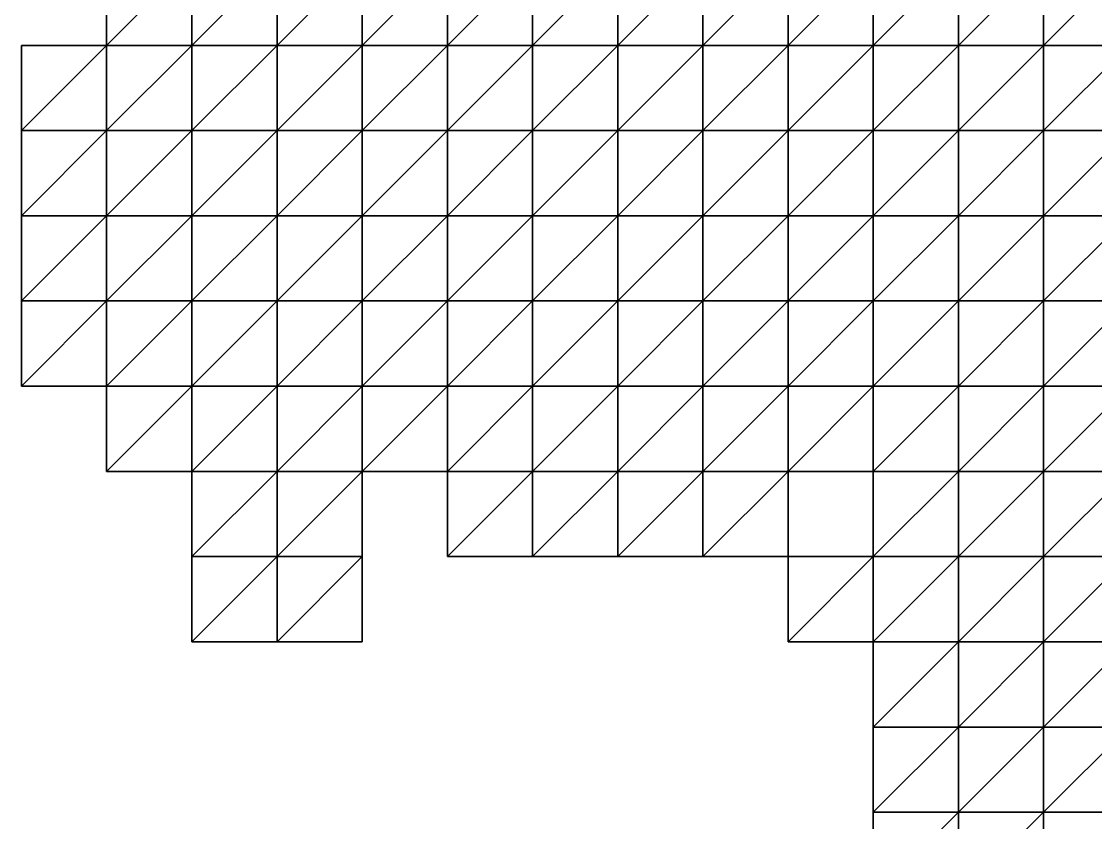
# Model space of a CAD drawing. Extents: x 292020 to 295740, y 4557680 to 4560040.
# Drawn here: x 292180 to 292432.2, y 4558737.6 to 4558925.6 of the extents above; entities that cross this region are included whole.
import ezdxf

# ---------------------------------------------------------------- set-up
doc = ezdxf.new("R2010")
doc.units = 0
doc.layers.add('RUN201_4_-_RUN201_NODOMAIN5_20X', color=7, linetype='CONTINUOUS')

msp = doc.modelspace()

# ---------------------------------------------------------------- linework, layer by layer
at = {"layer": 'RUN201_4_-_RUN201_NODOMAIN5_20X'}
for points in [[(292200, 4558940, 1780), (292200, 4558920, 1780), (292220, 4558940, 1780)], [(292220, 4558940, 1780), (292200, 4558920, 1780), (292220, 4558920, 1780)], [(292220, 4558940, 1800), (292200, 4558920, 1800), (292200, 4558940, 1800)], [(292220, 4558920, 1800), (292200, 4558920, 1800), (292220, 4558940, 1800)], [(292200, 4558940, 1780), (292200, 4558920, 1800), (292200, 4558920, 1780)], [(292200, 4558940, 1800), (292200, 4558920, 1800), (292200, 4558940, 1780)], [(292220, 4558940, 1760), (292220, 4558920, 1760), (292240, 4558940, 1760)], [(292240, 4558940, 1760), (292220, 4558920, 1760), (292240, 4558920, 1760)], [(292220, 4558940, 1760), (292220, 4558920, 1780), (292220, 4558920, 1760)], [(292220, 4558940, 1780), (292220, 4558920, 1780), (292220, 4558940, 1760)], [(292240, 4558940, 1800), (292220, 4558920, 1800), (292220, 4558940, 1800)], [(292240, 4558920, 1800), (292220, 4558920, 1800), (292240, 4558940, 1800)], [(292240, 4558940, 1740), (292240, 4558920, 1740), (292260, 4558940, 1740)], [(292260, 4558940, 1740), (292240, 4558920, 1740), (292260, 4558920, 1740)], [(292240, 4558940, 1740), (292240, 4558920, 1760), (292240, 4558920, 1740)], [(292240, 4558940, 1760), (292240, 4558920, 1760), (292240, 4558940, 1740)], [(292260, 4558940, 1800), (292240, 4558920, 1800), (292240, 4558940, 1800)], [(292260, 4558920, 1800), (292240, 4558920, 1800), (292260, 4558940, 1800)], [(292260, 4558940, 1740), (292260, 4558920, 1740), (292280, 4558940, 1740)], [(292280, 4558940, 1740), (292260, 4558920, 1740), (292280, 4558920, 1740)], [(292280, 4558940, 1800), (292260, 4558920, 1800), (292260, 4558940, 1800)], [(292280, 4558920, 1800), (292260, 4558920, 1800), (292280, 4558940, 1800)], [(292280, 4558940, 1740), (292280, 4558920, 1740), (292300, 4558940, 1740)], [(292300, 4558940, 1740), (292280, 4558920, 1740), (292300, 4558920, 1740)], [(292300, 4558940, 1820), (292280, 4558920, 1820), (292280, 4558940, 1820)], [(292300, 4558920, 1820), (292280, 4558920, 1820), (292300, 4558940, 1820)], [(292280, 4558940, 1800), (292280, 4558920, 1820), (292280, 4558920, 1800)], [(292280, 4558940, 1820), (292280, 4558920, 1820), (292280, 4558940, 1800)], [(292300, 4558940, 1740), (292300, 4558920, 1740), (292320, 4558940, 1740)], [(292320, 4558940, 1740), (292300, 4558920, 1740), (292320, 4558920, 1740)], [(292320, 4558940, 1820), (292300, 4558920, 1820), (292300, 4558940, 1820)], [(292320, 4558920, 1820), (292300, 4558920, 1820), (292320, 4558940, 1820)], [(292320, 4558940, 1740), (292320, 4558920, 1740), (292340, 4558940, 1740)], [(292340, 4558940, 1740), (292320, 4558920, 1740), (292340, 4558920, 1740)], [(292340, 4558940, 1820), (292320, 4558920, 1820), (292320, 4558940, 1820)], [(292340, 4558920, 1820), (292320, 4558920, 1820), (292340, 4558940, 1820)], [(292340, 4558940, 1740), (292340, 4558920, 1740), (292360, 4558940, 1740)], [(292360, 4558940, 1740), (292340, 4558920, 1740), (292360, 4558920, 1740)], [(292360, 4558940, 1820), (292340, 4558920, 1820), (292340, 4558940, 1820)], [(292360, 4558920, 1820), (292340, 4558920, 1820), (292360, 4558940, 1820)], [(292360, 4558940, 1740), (292360, 4558920, 1740), (292380, 4558940, 1740)], [(292380, 4558940, 1740), (292360, 4558920, 1740), (292380, 4558920, 1740)], [(292380, 4558940, 1820), (292360, 4558920, 1820), (292360, 4558940, 1820)], [(292380, 4558920, 1820), (292360, 4558920, 1820), (292380, 4558940, 1820)], [(292380, 4558920, 1740), (292380, 4558920, 1760), (292380, 4558940, 1740)], [(292380, 4558940, 1740), (292380, 4558920, 1760), (292380, 4558940, 1760)], [(292380, 4558940, 1760), (292380, 4558920, 1760), (292400, 4558940, 1760)], [(292400, 4558940, 1760), (292380, 4558920, 1760), (292400, 4558920, 1760)], [(292400, 4558940, 1820), (292380, 4558920, 1820), (292380, 4558940, 1820)], [(292400, 4558920, 1820), (292380, 4558920, 1820), (292400, 4558940, 1820)], [(292400, 4558940, 1760), (292400, 4558920, 1760), (292420, 4558940, 1760)], [(292420, 4558940, 1760), (292400, 4558920, 1760), (292420, 4558920, 1760)], [(292420, 4558940, 1820), (292400, 4558920, 1820), (292400, 4558940, 1820)], [(292420, 4558920, 1820), (292400, 4558920, 1820), (292420, 4558940, 1820)], [(292420, 4558940, 1760), (292420, 4558920, 1760), (292440, 4558940, 1760)], [(292440, 4558940, 1760), (292420, 4558920, 1760), (292440, 4558920, 1760)], [(292440, 4558940, 1820), (292420, 4558920, 1820), (292420, 4558940, 1820)], [(292440, 4558920, 1820), (292420, 4558920, 1820), (292440, 4558940, 1820)], [(292180, 4558920, 1780), (292180, 4558900, 1780), (292200, 4558920, 1780)], [(292200, 4558920, 1780), (292180, 4558900, 1780), (292200, 4558900, 1780)], [(292200, 4558920, 1800), (292180, 4558900, 1800), (292180, 4558920, 1800)], [(292200, 4558900, 1800), (292180, 4558900, 1800), (292200, 4558920, 1800)], [(292200, 4558920, 1780), (292180, 4558920, 1800), (292180, 4558920, 1780)], [(292200, 4558920, 1800), (292180, 4558920, 1800), (292200, 4558920, 1780)], [(292180, 4558920, 1780), (292180, 4558900, 1800), (292180, 4558900, 1780)], [(292180, 4558920, 1800), (292180, 4558900, 1800), (292180, 4558920, 1780)], [(292200, 4558920, 1760), (292200, 4558900, 1760), (292220, 4558920, 1760)], [(292220, 4558920, 1760), (292200, 4558900, 1760), (292220, 4558900, 1760)], [(292220, 4558920, 1760), (292200, 4558920, 1780), (292200, 4558920, 1760)], [(292220, 4558920, 1780), (292200, 4558920, 1780), (292220, 4558920, 1760)], [(292200, 4558920, 1760), (292200, 4558900, 1780), (292200, 4558900, 1760)], [(292200, 4558920, 1780), (292200, 4558900, 1780), (292200, 4558920, 1760)], [(292220, 4558920, 1800), (292200, 4558900, 1800), (292200, 4558920, 1800)], [(292220, 4558900, 1800), (292200, 4558900, 1800), (292220, 4558920, 1800)], [(292220, 4558920, 1740), (292220, 4558900, 1740), (292240, 4558920, 1740)], [(292240, 4558920, 1740), (292220, 4558900, 1740), (292240, 4558900, 1740)], [(292240, 4558920, 1740), (292220, 4558920, 1760), (292220, 4558920, 1740)], [(292240, 4558920, 1760), (292220, 4558920, 1760), (292240, 4558920, 1740)], [(292220, 4558920, 1740), (292220, 4558900, 1760), (292220, 4558900, 1740)], [(292220, 4558920, 1760), (292220, 4558900, 1760), (292220, 4558920, 1740)], [(292240, 4558920, 1800), (292220, 4558900, 1800), (292220, 4558920, 1800)], [(292240, 4558900, 1800), (292220, 4558900, 1800), (292240, 4558920, 1800)], [(292240, 4558920, 1740), (292240, 4558900, 1740), (292260, 4558920, 1740)], [(292260, 4558920, 1740), (292240, 4558900, 1740), (292260, 4558900, 1740)], [(292260, 4558920, 1800), (292240, 4558900, 1800), (292240, 4558920, 1800)], [(292260, 4558900, 1800), (292240, 4558900, 1800), (292260, 4558920, 1800)], [(292260, 4558920, 1740), (292260, 4558900, 1740), (292280, 4558920, 1740)], [(292280, 4558920, 1740), (292260, 4558900, 1740), (292280, 4558900, 1740)], [(292280, 4558920, 1820), (292260, 4558900, 1820), (292260, 4558920, 1820)], [(292280, 4558900, 1820), (292260, 4558900, 1820), (292280, 4558920, 1820)], [(292280, 4558920, 1800), (292260, 4558920, 1820), (292260, 4558920, 1800)], [(292280, 4558920, 1820), (292260, 4558920, 1820), (292280, 4558920, 1800)], [(292260, 4558920, 1800), (292260, 4558900, 1820), (292260, 4558900, 1800)], [(292260, 4558920, 1820), (292260, 4558900, 1820), (292260, 4558920, 1800)], [(292280, 4558920, 1740), (292280, 4558900, 1740), (292300, 4558920, 1740)], [(292300, 4558920, 1740), (292280, 4558900, 1740), (292300, 4558900, 1740)], [(292300, 4558920, 1820), (292280, 4558900, 1820), (292280, 4558920, 1820)], [(292300, 4558900, 1820), (292280, 4558900, 1820), (292300, 4558920, 1820)], [(292300, 4558920, 1740), (292300, 4558900, 1740), (292320, 4558920, 1740)], [(292320, 4558920, 1740), (292300, 4558900, 1740), (292320, 4558900, 1740)], [(292320, 4558920, 1820), (292300, 4558900, 1820), (292300, 4558920, 1820)], [(292320, 4558900, 1820), (292300, 4558900, 1820), (292320, 4558920, 1820)], [(292320, 4558920, 1740), (292320, 4558900, 1740), (292340, 4558920, 1740)], [(292340, 4558920, 1740), (292320, 4558900, 1740), (292340, 4558900, 1740)], [(292340, 4558920, 1820), (292320, 4558900, 1820), (292320, 4558920, 1820)], [(292340, 4558900, 1820), (292320, 4558900, 1820), (292340, 4558920, 1820)], [(292340, 4558920, 1740), (292340, 4558900, 1740), (292360, 4558920, 1740)], [(292360, 4558920, 1740), (292340, 4558900, 1740), (292360, 4558900, 1740)], [(292360, 4558920, 1820), (292340, 4558900, 1820), (292340, 4558920, 1820)], [(292360, 4558900, 1820), (292340, 4558900, 1820), (292360, 4558920, 1820)], [(292360, 4558900, 1740), (292360, 4558900, 1760), (292360, 4558920, 1740)], [(292360, 4558920, 1740), (292360, 4558900, 1760), (292360, 4558920, 1760)], [(292360, 4558920, 1740), (292360, 4558920, 1760), (292380, 4558920, 1740)], [(292380, 4558920, 1740), (292360, 4558920, 1760), (292380, 4558920, 1760)], [(292360, 4558920, 1760), (292360, 4558900, 1760), (292380, 4558920, 1760)], [(292380, 4558920, 1760), (292360, 4558900, 1760), (292380, 4558900, 1760)], [(292380, 4558920, 1820), (292360, 4558900, 1820), (292360, 4558920, 1820)], [(292380, 4558900, 1820), (292360, 4558900, 1820), (292380, 4558920, 1820)], [(292380, 4558920, 1760), (292380, 4558900, 1760), (292400, 4558920, 1760)], [(292400, 4558920, 1760), (292380, 4558900, 1760), (292400, 4558900, 1760)], [(292400, 4558920, 1820), (292380, 4558900, 1820), (292380, 4558920, 1820)], [(292400, 4558900, 1820), (292380, 4558900, 1820), (292400, 4558920, 1820)], [(292400, 4558920, 1760), (292400, 4558900, 1760), (292420, 4558920, 1760)], [(292420, 4558920, 1760), (292400, 4558900, 1760), (292420, 4558900, 1760)], [(292420, 4558920, 1820), (292400, 4558900, 1820), (292400, 4558920, 1820)], [(292420, 4558900, 1820), (292400, 4558900, 1820), (292420, 4558920, 1820)], [(292420, 4558920, 1760), (292420, 4558900, 1760), (292440, 4558920, 1760)], [(292440, 4558920, 1760), (292420, 4558900, 1760), (292440, 4558900, 1760)], [(292440, 4558920, 1820), (292420, 4558900, 1820), (292420, 4558920, 1820)], [(292440, 4558900, 1820), (292420, 4558900, 1820), (292440, 4558920, 1820)], [(292180, 4558900, 1780), (292180, 4558880, 1780), (292200, 4558900, 1780)], [(292200, 4558900, 1780), (292180, 4558880, 1780), (292200, 4558880, 1780)], [(292200, 4558900, 1800), (292180, 4558880, 1800), (292180, 4558900, 1800)], [(292200, 4558880, 1800), (292180, 4558880, 1800), (292200, 4558900, 1800)], [(292180, 4558900, 1780), (292180, 4558880, 1800), (292180, 4558880, 1780)], [(292180, 4558900, 1800), (292180, 4558880, 1800), (292180, 4558900, 1780)], [(292200, 4558900, 1760), (292200, 4558880, 1760), (292220, 4558900, 1760)], [(292220, 4558900, 1760), (292200, 4558880, 1760), (292220, 4558880, 1760)], [(292200, 4558900, 1760), (292200, 4558880, 1780), (292200, 4558880, 1760)], [(292200, 4558900, 1780), (292200, 4558880, 1780), (292200, 4558900, 1760)], [(292220, 4558900, 1800), (292200, 4558880, 1800), (292200, 4558900, 1800)], [(292220, 4558880, 1800), (292200, 4558880, 1800), (292220, 4558900, 1800)], [(292220, 4558900, 1740), (292220, 4558880, 1740), (292240, 4558900, 1740)], [(292240, 4558900, 1740), (292220, 4558880, 1740), (292240, 4558880, 1740)], [(292220, 4558900, 1740), (292220, 4558880, 1760), (292220, 4558880, 1740)], [(292220, 4558900, 1760), (292220, 4558880, 1760), (292220, 4558900, 1740)], [(292240, 4558900, 1800), (292220, 4558880, 1800), (292220, 4558900, 1800)], [(292240, 4558880, 1800), (292220, 4558880, 1800), (292240, 4558900, 1800)], [(292240, 4558880, 1740), (292240, 4558880, 1760), (292240, 4558900, 1740)], [(292240, 4558900, 1740), (292240, 4558880, 1760), (292240, 4558900, 1760)], [(292240, 4558900, 1740), (292240, 4558900, 1760), (292260, 4558900, 1740)], [(292260, 4558900, 1740), (292240, 4558900, 1760), (292260, 4558900, 1760)], [(292240, 4558900, 1760), (292240, 4558880, 1760), (292260, 4558900, 1760)], [(292260, 4558900, 1760), (292240, 4558880, 1760), (292260, 4558880, 1760)], [(292260, 4558900, 1820), (292240, 4558880, 1820), (292240, 4558900, 1820)], [(292260, 4558880, 1820), (292240, 4558880, 1820), (292260, 4558900, 1820)], [(292260, 4558900, 1800), (292240, 4558900, 1820), (292240, 4558900, 1800)], [(292260, 4558900, 1820), (292240, 4558900, 1820), (292260, 4558900, 1800)], [(292240, 4558900, 1800), (292240, 4558880, 1820), (292240, 4558880, 1800)], [(292240, 4558900, 1820), (292240, 4558880, 1820), (292240, 4558900, 1800)], [(292260, 4558900, 1740), (292260, 4558900, 1760), (292280, 4558900, 1740)], [(292280, 4558900, 1740), (292260, 4558900, 1760), (292280, 4558900, 1760)], [(292260, 4558900, 1760), (292260, 4558880, 1760), (292280, 4558900, 1760)], [(292280, 4558900, 1760), (292260, 4558880, 1760), (292280, 4558880, 1760)], [(292280, 4558900, 1820), (292260, 4558880, 1820), (292260, 4558900, 1820)], [(292280, 4558880, 1820), (292260, 4558880, 1820), (292280, 4558900, 1820)], [(292280, 4558900, 1740), (292280, 4558900, 1760), (292300, 4558900, 1740)], [(292300, 4558900, 1740), (292280, 4558900, 1760), (292300, 4558900, 1760)], [(292280, 4558900, 1760), (292280, 4558880, 1760), (292300, 4558900, 1760)], [(292300, 4558900, 1760), (292280, 4558880, 1760), (292300, 4558880, 1760)], [(292300, 4558900, 1820), (292280, 4558880, 1820), (292280, 4558900, 1820)], [(292300, 4558880, 1820), (292280, 4558880, 1820), (292300, 4558900, 1820)], [(292300, 4558900, 1740), (292300, 4558900, 1760), (292320, 4558900, 1740)], [(292320, 4558900, 1740), (292300, 4558900, 1760), (292320, 4558900, 1760)], [(292300, 4558900, 1760), (292300, 4558880, 1760), (292320, 4558900, 1760)], [(292320, 4558900, 1760), (292300, 4558880, 1760), (292320, 4558880, 1760)], [(292320, 4558900, 1820), (292300, 4558880, 1820), (292300, 4558900, 1820)], [(292320, 4558880, 1820), (292300, 4558880, 1820), (292320, 4558900, 1820)], [(292320, 4558900, 1740), (292320, 4558900, 1760), (292340, 4558900, 1740)], [(292340, 4558900, 1740), (292320, 4558900, 1760), (292340, 4558900, 1760)], [(292320, 4558900, 1760), (292320, 4558880, 1760), (292340, 4558900, 1760)], [(292340, 4558900, 1760), (292320, 4558880, 1760), (292340, 4558880, 1760)], [(292340, 4558900, 1820), (292320, 4558880, 1820), (292320, 4558900, 1820)], [(292340, 4558880, 1820), (292320, 4558880, 1820), (292340, 4558900, 1820)], [(292340, 4558900, 1740), (292340, 4558900, 1760), (292360, 4558900, 1740)], [(292360, 4558900, 1740), (292340, 4558900, 1760), (292360, 4558900, 1760)], [(292340, 4558900, 1760), (292340, 4558880, 1760), (292360, 4558900, 1760)], [(292360, 4558900, 1760), (292340, 4558880, 1760), (292360, 4558880, 1760)], [(292360, 4558900, 1820), (292340, 4558880, 1820), (292340, 4558900, 1820)], [(292360, 4558880, 1820), (292340, 4558880, 1820), (292360, 4558900, 1820)], [(292360, 4558900, 1760), (292360, 4558880, 1760), (292380, 4558900, 1760)], [(292380, 4558900, 1760), (292360, 4558880, 1760), (292380, 4558880, 1760)], [(292380, 4558900, 1820), (292360, 4558880, 1820), (292360, 4558900, 1820)], [(292380, 4558880, 1820), (292360, 4558880, 1820), (292380, 4558900, 1820)], [(292380, 4558900, 1760), (292380, 4558880, 1760), (292400, 4558900, 1760)], [(292400, 4558900, 1760), (292380, 4558880, 1760), (292400, 4558880, 1760)], [(292400, 4558900, 1840), (292380, 4558880, 1840), (292380, 4558900, 1840)], [(292400, 4558880, 1840), (292380, 4558880, 1840), (292400, 4558900, 1840)], [(292400, 4558900, 1820), (292380, 4558900, 1840), (292380, 4558900, 1820)], [(292400, 4558900, 1840), (292380, 4558900, 1840), (292400, 4558900, 1820)], [(292380, 4558900, 1820), (292380, 4558880, 1840), (292380, 4558880, 1820)], [(292380, 4558900, 1840), (292380, 4558880, 1840), (292380, 4558900, 1820)], [(292400, 4558900, 1760), (292400, 4558880, 1760), (292420, 4558900, 1760)], [(292420, 4558900, 1760), (292400, 4558880, 1760), (292420, 4558880, 1760)], [(292420, 4558900, 1840), (292400, 4558880, 1840), (292400, 4558900, 1840)], [(292420, 4558880, 1840), (292400, 4558880, 1840), (292420, 4558900, 1840)], [(292420, 4558900, 1820), (292400, 4558900, 1840), (292400, 4558900, 1820)], [(292420, 4558900, 1840), (292400, 4558900, 1840), (292420, 4558900, 1820)], [(292420, 4558900, 1760), (292420, 4558880, 1760), (292440, 4558900, 1760)], [(292440, 4558900, 1760), (292420, 4558880, 1760), (292440, 4558880, 1760)], [(292440, 4558900, 1840), (292420, 4558880, 1840), (292420, 4558900, 1840)], [(292440, 4558880, 1840), (292420, 4558880, 1840), (292440, 4558900, 1840)], [(292440, 4558900, 1820), (292420, 4558900, 1840), (292420, 4558900, 1820)], [(292440, 4558900, 1840), (292420, 4558900, 1840), (292440, 4558900, 1820)], [(292180, 4558880, 1780), (292180, 4558860, 1780), (292200, 4558880, 1780)], [(292200, 4558880, 1780), (292180, 4558860, 1780), (292200, 4558860, 1780)], [(292200, 4558880, 1800), (292180, 4558860, 1800), (292180, 4558880, 1800)], [(292200, 4558860, 1800), (292180, 4558860, 1800), (292200, 4558880, 1800)], [(292180, 4558880, 1780), (292180, 4558860, 1800), (292180, 4558860, 1780)], [(292180, 4558880, 1800), (292180, 4558860, 1800), (292180, 4558880, 1780)], [(292200, 4558880, 1760), (292200, 4558860, 1760), (292220, 4558880, 1760)], [(292220, 4558880, 1760), (292200, 4558860, 1760), (292220, 4558860, 1760)], [(292200, 4558880, 1760), (292200, 4558860, 1780), (292200, 4558860, 1760)], [(292200, 4558880, 1780), (292200, 4558860, 1780), (292200, 4558880, 1760)], [(292220, 4558880, 1820), (292200, 4558860, 1820), (292200, 4558880, 1820)], [(292220, 4558860, 1820), (292200, 4558860, 1820), (292220, 4558880, 1820)], [(292220, 4558880, 1800), (292200, 4558880, 1820), (292200, 4558880, 1800)], [(292220, 4558880, 1820), (292200, 4558880, 1820), (292220, 4558880, 1800)], [(292200, 4558880, 1800), (292200, 4558860, 1820), (292200, 4558860, 1800)], [(292200, 4558880, 1820), (292200, 4558860, 1820), (292200, 4558880, 1800)], [(292220, 4558880, 1740), (292220, 4558880, 1760), (292240, 4558880, 1740)], [(292240, 4558880, 1740), (292220, 4558880, 1760), (292240, 4558880, 1760)], [(292220, 4558880, 1760), (292220, 4558860, 1760), (292240, 4558880, 1760)], [(292240, 4558880, 1760), (292220, 4558860, 1760), (292240, 4558860, 1760)], [(292240, 4558880, 1820), (292220, 4558860, 1820), (292220, 4558880, 1820)], [(292240, 4558860, 1820), (292220, 4558860, 1820), (292240, 4558880, 1820)], [(292240, 4558880, 1800), (292220, 4558880, 1820), (292220, 4558880, 1800)], [(292240, 4558880, 1820), (292220, 4558880, 1820), (292240, 4558880, 1800)], [(292240, 4558880, 1760), (292240, 4558860, 1760), (292260, 4558880, 1760)], [(292260, 4558880, 1760), (292240, 4558860, 1760), (292260, 4558860, 1760)], [(292260, 4558880, 1820), (292240, 4558860, 1820), (292240, 4558880, 1820)], [(292260, 4558860, 1820), (292240, 4558860, 1820), (292260, 4558880, 1820)], [(292260, 4558880, 1760), (292260, 4558860, 1760), (292280, 4558880, 1760)], [(292280, 4558880, 1760), (292260, 4558860, 1760), (292280, 4558860, 1760)], [(292280, 4558880, 1820), (292260, 4558860, 1820), (292260, 4558880, 1820)], [(292280, 4558860, 1820), (292260, 4558860, 1820), (292280, 4558880, 1820)], [(292280, 4558880, 1760), (292280, 4558860, 1760), (292300, 4558880, 1760)], [(292300, 4558880, 1760), (292280, 4558860, 1760), (292300, 4558860, 1760)], [(292300, 4558880, 1820), (292280, 4558860, 1820), (292280, 4558880, 1820)], [(292300, 4558860, 1820), (292280, 4558860, 1820), (292300, 4558880, 1820)], [(292300, 4558860, 1760), (292300, 4558860, 1780), (292300, 4558880, 1760)], [(292300, 4558880, 1760), (292300, 4558860, 1780), (292300, 4558880, 1780)], [(292300, 4558880, 1760), (292300, 4558880, 1780), (292320, 4558880, 1760)], [(292320, 4558880, 1760), (292300, 4558880, 1780), (292320, 4558880, 1780)], [(292300, 4558880, 1780), (292300, 4558860, 1780), (292320, 4558880, 1780)], [(292320, 4558880, 1780), (292300, 4558860, 1780), (292320, 4558860, 1780)], [(292320, 4558880, 1820), (292300, 4558860, 1820), (292300, 4558880, 1820)], [(292320, 4558860, 1820), (292300, 4558860, 1820), (292320, 4558880, 1820)], [(292320, 4558880, 1760), (292320, 4558880, 1780), (292340, 4558880, 1760)], [(292340, 4558880, 1760), (292320, 4558880, 1780), (292340, 4558880, 1780)], [(292320, 4558880, 1780), (292320, 4558860, 1780), (292340, 4558880, 1780)], [(292340, 4558880, 1780), (292320, 4558860, 1780), (292340, 4558860, 1780)], [(292340, 4558880, 1820), (292320, 4558860, 1820), (292320, 4558880, 1820)], [(292340, 4558860, 1820), (292320, 4558860, 1820), (292340, 4558880, 1820)], [(292340, 4558880, 1760), (292340, 4558880, 1780), (292360, 4558880, 1760)], [(292360, 4558880, 1760), (292340, 4558880, 1780), (292360, 4558880, 1780)], [(292340, 4558880, 1780), (292340, 4558860, 1780), (292360, 4558880, 1780)], [(292360, 4558880, 1780), (292340, 4558860, 1780), (292360, 4558860, 1780)], [(292360, 4558880, 1820), (292340, 4558860, 1820), (292340, 4558880, 1820)], [(292360, 4558860, 1820), (292340, 4558860, 1820), (292360, 4558880, 1820)], [(292360, 4558880, 1760), (292360, 4558880, 1780), (292380, 4558880, 1760)], [(292380, 4558880, 1760), (292360, 4558880, 1780), (292380, 4558880, 1780)], [(292360, 4558880, 1780), (292360, 4558860, 1780), (292380, 4558880, 1780)], [(292380, 4558880, 1780), (292360, 4558860, 1780), (292380, 4558860, 1780)], [(292380, 4558880, 1840), (292360, 4558860, 1840), (292360, 4558880, 1840)], [(292380, 4558860, 1840), (292360, 4558860, 1840), (292380, 4558880, 1840)], [(292380, 4558880, 1820), (292360, 4558880, 1840), (292360, 4558880, 1820)], [(292380, 4558880, 1840), (292360, 4558880, 1840), (292380, 4558880, 1820)], [(292360, 4558880, 1820), (292360, 4558860, 1840), (292360, 4558860, 1820)], [(292360, 4558880, 1840), (292360, 4558860, 1840), (292360, 4558880, 1820)], [(292380, 4558880, 1760), (292380, 4558880, 1780), (292400, 4558880, 1760)], [(292400, 4558880, 1760), (292380, 4558880, 1780), (292400, 4558880, 1780)], [(292380, 4558880, 1780), (292380, 4558860, 1780), (292400, 4558880, 1780)], [(292400, 4558880, 1780), (292380, 4558860, 1780), (292400, 4558860, 1780)], [(292400, 4558880, 1840), (292380, 4558860, 1840), (292380, 4558880, 1840)], [(292400, 4558860, 1840), (292380, 4558860, 1840), (292400, 4558880, 1840)], [(292400, 4558880, 1760), (292400, 4558880, 1780), (292420, 4558880, 1760)], [(292420, 4558880, 1760), (292400, 4558880, 1780), (292420, 4558880, 1780)], [(292400, 4558880, 1780), (292400, 4558860, 1780), (292420, 4558880, 1780)], [(292420, 4558880, 1780), (292400, 4558860, 1780), (292420, 4558860, 1780)], [(292420, 4558880, 1840), (292400, 4558860, 1840), (292400, 4558880, 1840)], [(292420, 4558860, 1840), (292400, 4558860, 1840), (292420, 4558880, 1840)], [(292420, 4558880, 1760), (292420, 4558880, 1780), (292440, 4558880, 1760)], [(292440, 4558880, 1760), (292420, 4558880, 1780), (292440, 4558880, 1780)], [(292420, 4558880, 1780), (292420, 4558860, 1780), (292440, 4558880, 1780)], [(292440, 4558880, 1780), (292420, 4558860, 1780), (292440, 4558860, 1780)], [(292440, 4558880, 1840), (292420, 4558860, 1840), (292420, 4558880, 1840)], [(292440, 4558860, 1840), (292420, 4558860, 1840), (292440, 4558880, 1840)], [(292180, 4558860, 1780), (292180, 4558860, 1800), (292200, 4558860, 1780)], [(292200, 4558860, 1780), (292180, 4558860, 1800), (292200, 4558860, 1800)], [(292180, 4558860, 1800), (292180, 4558840, 1800), (292200, 4558860, 1800)], [(292200, 4558860, 1800), (292180, 4558840, 1800), (292200, 4558840, 1800)], [(292200, 4558860, 1820), (292180, 4558840, 1820), (292180, 4558860, 1820)], [(292200, 4558840, 1820), (292180, 4558840, 1820), (292200, 4558860, 1820)], [(292200, 4558860, 1800), (292180, 4558860, 1820), (292180, 4558860, 1800)], [(292200, 4558860, 1820), (292180, 4558860, 1820), (292200, 4558860, 1800)], [(292180, 4558860, 1800), (292180, 4558840, 1820), (292180, 4558840, 1800)], [(292180, 4558860, 1820), (292180, 4558840, 1820), (292180, 4558860, 1800)], [(292200, 4558860, 1760), (292200, 4558860, 1780), (292220, 4558860, 1760)], [(292220, 4558860, 1760), (292200, 4558860, 1780), (292220, 4558860, 1780)], [(292200, 4558860, 1780), (292200, 4558840, 1780), (292220, 4558860, 1780)], [(292220, 4558860, 1780), (292200, 4558840, 1780), (292220, 4558840, 1780)], [(292200, 4558860, 1780), (292200, 4558840, 1800), (292200, 4558840, 1780)], [(292200, 4558860, 1800), (292200, 4558840, 1800), (292200, 4558860, 1780)], [(292220, 4558860, 1820), (292200, 4558840, 1820), (292200, 4558860, 1820)], [(292220, 4558840, 1820), (292200, 4558840, 1820), (292220, 4558860, 1820)], [(292220, 4558860, 1760), (292220, 4558860, 1780), (292240, 4558860, 1760)], [(292240, 4558860, 1760), (292220, 4558860, 1780), (292240, 4558860, 1780)], [(292220, 4558860, 1780), (292220, 4558840, 1780), (292240, 4558860, 1780)], [(292240, 4558860, 1780), (292220, 4558840, 1780), (292240, 4558840, 1780)], [(292240, 4558860, 1820), (292220, 4558840, 1820), (292220, 4558860, 1820)], [(292240, 4558840, 1820), (292220, 4558840, 1820), (292240, 4558860, 1820)], [(292240, 4558860, 1760), (292240, 4558860, 1780), (292260, 4558860, 1760)], [(292260, 4558860, 1760), (292240, 4558860, 1780), (292260, 4558860, 1780)], [(292240, 4558860, 1780), (292240, 4558840, 1780), (292260, 4558860, 1780)], [(292260, 4558860, 1780), (292240, 4558840, 1780), (292260, 4558840, 1780)], [(292260, 4558860, 1820), (292240, 4558840, 1820), (292240, 4558860, 1820)], [(292260, 4558840, 1820), (292240, 4558840, 1820), (292260, 4558860, 1820)], [(292260, 4558860, 1760), (292260, 4558860, 1780), (292280, 4558860, 1760)], [(292280, 4558860, 1760), (292260, 4558860, 1780), (292280, 4558860, 1780)], [(292260, 4558860, 1780), (292260, 4558840, 1780), (292280, 4558860, 1780)], [(292280, 4558860, 1780), (292260, 4558840, 1780), (292280, 4558840, 1780)], [(292280, 4558860, 1820), (292260, 4558840, 1820), (292260, 4558860, 1820)], [(292280, 4558840, 1820), (292260, 4558840, 1820), (292280, 4558860, 1820)], [(292280, 4558860, 1760), (292280, 4558860, 1780), (292300, 4558860, 1760)], [(292300, 4558860, 1760), (292280, 4558860, 1780), (292300, 4558860, 1780)], [(292280, 4558860, 1780), (292280, 4558840, 1780), (292300, 4558860, 1780)], [(292300, 4558860, 1780), (292280, 4558840, 1780), (292300, 4558840, 1780)], [(292300, 4558860, 1820), (292280, 4558840, 1820), (292280, 4558860, 1820)], [(292300, 4558840, 1820), (292280, 4558840, 1820), (292300, 4558860, 1820)], [(292300, 4558860, 1780), (292300, 4558840, 1780), (292320, 4558860, 1780)], [(292320, 4558860, 1780), (292300, 4558840, 1780), (292320, 4558840, 1780)], [(292320, 4558860, 1820), (292300, 4558840, 1820), (292300, 4558860, 1820)], [(292320, 4558840, 1820), (292300, 4558840, 1820), (292320, 4558860, 1820)], [(292320, 4558860, 1780), (292320, 4558840, 1780), (292340, 4558860, 1780)], [(292340, 4558860, 1780), (292320, 4558840, 1780), (292340, 4558840, 1780)], [(292340, 4558860, 1820), (292320, 4558840, 1820), (292320, 4558860, 1820)], [(292340, 4558840, 1820), (292320, 4558840, 1820), (292340, 4558860, 1820)], [(292340, 4558860, 1780), (292340, 4558840, 1780), (292360, 4558860, 1780)], [(292360, 4558860, 1780), (292340, 4558840, 1780), (292360, 4558840, 1780)], [(292360, 4558860, 1840), (292340, 4558840, 1840), (292340, 4558860, 1840)], [(292360, 4558840, 1840), (292340, 4558840, 1840), (292360, 4558860, 1840)], [(292360, 4558860, 1820), (292340, 4558860, 1840), (292340, 4558860, 1820)], [(292360, 4558860, 1840), (292340, 4558860, 1840), (292360, 4558860, 1820)], [(292340, 4558860, 1820), (292340, 4558840, 1840), (292340, 4558840, 1820)], [(292340, 4558860, 1840), (292340, 4558840, 1840), (292340, 4558860, 1820)], [(292360, 4558840, 1780), (292360, 4558840, 1800), (292360, 4558860, 1780)], [(292360, 4558860, 1780), (292360, 4558840, 1800), (292360, 4558860, 1800)], [(292360, 4558860, 1780), (292360, 4558860, 1800), (292380, 4558860, 1780)], [(292380, 4558860, 1780), (292360, 4558860, 1800), (292380, 4558860, 1800)], [(292360, 4558860, 1800), (292360, 4558840, 1800), (292380, 4558860, 1800)], [(292380, 4558860, 1800), (292360, 4558840, 1800), (292380, 4558840, 1800)], [(292380, 4558860, 1840), (292360, 4558840, 1840), (292360, 4558860, 1840)], [(292380, 4558840, 1840), (292360, 4558840, 1840), (292380, 4558860, 1840)], [(292380, 4558860, 1780), (292380, 4558860, 1800), (292400, 4558860, 1780)], [(292400, 4558860, 1780), (292380, 4558860, 1800), (292400, 4558860, 1800)], [(292380, 4558860, 1800), (292380, 4558840, 1800), (292400, 4558860, 1800)], [(292400, 4558860, 1800), (292380, 4558840, 1800), (292400, 4558840, 1800)], [(292400, 4558860, 1840), (292380, 4558840, 1840), (292380, 4558860, 1840)], [(292400, 4558840, 1840), (292380, 4558840, 1840), (292400, 4558860, 1840)], [(292400, 4558860, 1780), (292400, 4558860, 1800), (292420, 4558860, 1780)], [(292420, 4558860, 1780), (292400, 4558860, 1800), (292420, 4558860, 1800)], [(292400, 4558860, 1800), (292400, 4558840, 1800), (292420, 4558860, 1800)], [(292420, 4558860, 1800), (292400, 4558840, 1800), (292420, 4558840, 1800)], [(292420, 4558860, 1840), (292400, 4558840, 1840), (292400, 4558860, 1840)], [(292420, 4558840, 1840), (292400, 4558840, 1840), (292420, 4558860, 1840)], [(292420, 4558860, 1780), (292420, 4558840, 1780), (292440, 4558860, 1780)], [(292440, 4558860, 1780), (292420, 4558840, 1780), (292440, 4558840, 1780)], [(292420, 4558860, 1780), (292420, 4558840, 1800), (292420, 4558840, 1780)], [(292420, 4558860, 1800), (292420, 4558840, 1800), (292420, 4558860, 1780)], [(292440, 4558860, 1840), (292420, 4558840, 1840), (292420, 4558860, 1840)], [(292440, 4558840, 1840), (292420, 4558840, 1840), (292440, 4558860, 1840)], [(292180, 4558840, 1800), (292180, 4558840, 1820), (292200, 4558840, 1800)], [(292200, 4558840, 1800), (292180, 4558840, 1820), (292200, 4558840, 1820)], [(292200, 4558840, 1780), (292200, 4558840, 1800), (292220, 4558840, 1780)], [(292220, 4558840, 1780), (292200, 4558840, 1800), (292220, 4558840, 1800)], [(292200, 4558840, 1800), (292200, 4558820, 1800), (292220, 4558840, 1800)], [(292220, 4558840, 1800), (292200, 4558820, 1800), (292220, 4558820, 1800)], [(292220, 4558840, 1820), (292200, 4558820, 1820), (292200, 4558840, 1820)], [(292220, 4558820, 1820), (292200, 4558820, 1820), (292220, 4558840, 1820)], [(292200, 4558840, 1800), (292200, 4558820, 1820), (292200, 4558820, 1800)], [(292200, 4558840, 1820), (292200, 4558820, 1820), (292200, 4558840, 1800)], [(292220, 4558840, 1780), (292220, 4558820, 1780), (292240, 4558840, 1780)], [(292240, 4558840, 1780), (292220, 4558820, 1780), (292240, 4558820, 1780)], [(292220, 4558840, 1780), (292220, 4558820, 1800), (292220, 4558820, 1780)], [(292220, 4558840, 1800), (292220, 4558820, 1800), (292220, 4558840, 1780)], [(292240, 4558840, 1820), (292220, 4558820, 1820), (292220, 4558840, 1820)], [(292240, 4558820, 1820), (292220, 4558820, 1820), (292240, 4558840, 1820)], [(292240, 4558840, 1780), (292240, 4558820, 1780), (292260, 4558840, 1780)], [(292260, 4558840, 1780), (292240, 4558820, 1780), (292260, 4558820, 1780)], [(292260, 4558840, 1820), (292240, 4558820, 1820), (292240, 4558840, 1820)], [(292260, 4558820, 1820), (292240, 4558820, 1820), (292260, 4558840, 1820)], [(292260, 4558820, 1780), (292260, 4558820, 1800), (292260, 4558840, 1780)], [(292260, 4558840, 1780), (292260, 4558820, 1800), (292260, 4558840, 1800)], [(292260, 4558840, 1780), (292260, 4558840, 1800), (292280, 4558840, 1780)], [(292280, 4558840, 1780), (292260, 4558840, 1800), (292280, 4558840, 1800)], [(292260, 4558840, 1800), (292260, 4558820, 1800), (292280, 4558840, 1800)], [(292280, 4558840, 1800), (292260, 4558820, 1800), (292280, 4558820, 1800)], [(292280, 4558840, 1820), (292260, 4558820, 1820), (292260, 4558840, 1820)], [(292280, 4558820, 1820), (292260, 4558820, 1820), (292280, 4558840, 1820)], [(292280, 4558840, 1780), (292280, 4558840, 1800), (292300, 4558840, 1780)], [(292300, 4558840, 1780), (292280, 4558840, 1800), (292300, 4558840, 1800)], [(292280, 4558840, 1800), (292280, 4558820, 1800), (292300, 4558840, 1800)], [(292300, 4558840, 1800), (292280, 4558820, 1800), (292300, 4558820, 1800)], [(292300, 4558840, 1820), (292280, 4558820, 1820), (292280, 4558840, 1820)], [(292300, 4558820, 1820), (292280, 4558820, 1820), (292300, 4558840, 1820)], [(292300, 4558840, 1780), (292300, 4558840, 1800), (292320, 4558840, 1780)], [(292320, 4558840, 1780), (292300, 4558840, 1800), (292320, 4558840, 1800)], [(292300, 4558840, 1800), (292300, 4558820, 1800), (292320, 4558840, 1800)], [(292320, 4558840, 1800), (292300, 4558820, 1800), (292320, 4558820, 1800)], [(292320, 4558840, 1820), (292300, 4558820, 1820), (292300, 4558840, 1820)], [(292320, 4558820, 1820), (292300, 4558820, 1820), (292320, 4558840, 1820)], [(292320, 4558840, 1780), (292320, 4558840, 1800), (292340, 4558840, 1780)], [(292340, 4558840, 1780), (292320, 4558840, 1800), (292340, 4558840, 1800)], [(292320, 4558840, 1800), (292320, 4558820, 1800), (292340, 4558840, 1800)], [(292340, 4558840, 1800), (292320, 4558820, 1800), (292340, 4558820, 1800)], [(292340, 4558840, 1840), (292320, 4558820, 1840), (292320, 4558840, 1840)], [(292340, 4558820, 1840), (292320, 4558820, 1840), (292340, 4558840, 1840)], [(292340, 4558840, 1820), (292320, 4558840, 1840), (292320, 4558840, 1820)], [(292340, 4558840, 1840), (292320, 4558840, 1840), (292340, 4558840, 1820)], [(292320, 4558840, 1820), (292320, 4558820, 1840), (292320, 4558820, 1820)], [(292320, 4558840, 1840), (292320, 4558820, 1840), (292320, 4558840, 1820)], [(292340, 4558840, 1780), (292340, 4558840, 1800), (292360, 4558840, 1780)], [(292360, 4558840, 1780), (292340, 4558840, 1800), (292360, 4558840, 1800)], [(292340, 4558840, 1800), (292340, 4558820, 1800), (292360, 4558840, 1800)], [(292360, 4558840, 1800), (292340, 4558820, 1800), (292360, 4558820, 1800)], [(292360, 4558840, 1840), (292340, 4558820, 1840), (292340, 4558840, 1840)], [(292360, 4558820, 1840), (292340, 4558820, 1840), (292360, 4558840, 1840)], [(292360, 4558820, 1800), (292360, 4558820, 1820), (292360, 4558840, 1800)], [(292360, 4558840, 1800), (292360, 4558820, 1820), (292360, 4558840, 1820)], [(292360, 4558840, 1800), (292360, 4558840, 1820), (292380, 4558840, 1800)], [(292380, 4558840, 1800), (292360, 4558840, 1820), (292380, 4558840, 1820)], [(292360, 4558840, 1820), (292360, 4558820, 1820), (292380, 4558840, 1820)], [(292380, 4558840, 1820), (292360, 4558820, 1820), (292380, 4558820, 1820)], [(292380, 4558840, 1840), (292360, 4558820, 1840), (292360, 4558840, 1840)], [(292380, 4558820, 1840), (292360, 4558820, 1840), (292380, 4558840, 1840)], [(292380, 4558840, 1800), (292380, 4558840, 1820), (292400, 4558840, 1800)], [(292400, 4558840, 1800), (292380, 4558840, 1820), (292400, 4558840, 1820)], [(292380, 4558840, 1820), (292380, 4558820, 1820), (292400, 4558840, 1820)], [(292400, 4558840, 1820), (292380, 4558820, 1820), (292400, 4558820, 1820)], [(292400, 4558840, 1840), (292380, 4558820, 1840), (292380, 4558840, 1840)], [(292400, 4558820, 1840), (292380, 4558820, 1840), (292400, 4558840, 1840)], [(292400, 4558840, 1800), (292400, 4558820, 1800), (292420, 4558840, 1800)], [(292420, 4558840, 1800), (292400, 4558820, 1800), (292420, 4558820, 1800)], [(292400, 4558840, 1800), (292400, 4558820, 1820), (292400, 4558820, 1800)], [(292400, 4558840, 1820), (292400, 4558820, 1820), (292400, 4558840, 1800)], [(292420, 4558840, 1860), (292400, 4558820, 1860), (292400, 4558840, 1860)], [(292420, 4558820, 1860), (292400, 4558820, 1860), (292420, 4558840, 1860)], [(292420, 4558840, 1840), (292400, 4558840, 1860), (292400, 4558840, 1840)], [(292420, 4558840, 1860), (292400, 4558840, 1860), (292420, 4558840, 1840)], [(292400, 4558840, 1840), (292400, 4558820, 1860), (292400, 4558820, 1840)], [(292400, 4558840, 1860), (292400, 4558820, 1860), (292400, 4558840, 1840)], [(292420, 4558840, 1780), (292420, 4558820, 1780), (292440, 4558840, 1780)], [(292440, 4558840, 1780), (292420, 4558820, 1780), (292440, 4558820, 1780)], [(292420, 4558840, 1780), (292420, 4558820, 1800), (292420, 4558820, 1780)], [(292420, 4558840, 1800), (292420, 4558820, 1800), (292420, 4558840, 1780)], [(292440, 4558840, 1860), (292420, 4558820, 1860), (292420, 4558840, 1860)], [(292440, 4558820, 1860), (292420, 4558820, 1860), (292440, 4558840, 1860)], [(292440, 4558840, 1840), (292420, 4558840, 1860), (292420, 4558840, 1840)], [(292440, 4558840, 1860), (292420, 4558840, 1860), (292440, 4558840, 1840)], [(292200, 4558820, 1800), (292200, 4558820, 1820), (292220, 4558820, 1800)], [(292220, 4558820, 1800), (292200, 4558820, 1820), (292220, 4558820, 1820)], [(292220, 4558820, 1780), (292220, 4558820, 1800), (292240, 4558820, 1780)], [(292240, 4558820, 1780), (292220, 4558820, 1800), (292240, 4558820, 1800)], [(292220, 4558820, 1800), (292220, 4558800, 1800), (292240, 4558820, 1800)], [(292240, 4558820, 1800), (292220, 4558800, 1800), (292240, 4558800, 1800)], [(292240, 4558820, 1820), (292220, 4558800, 1820), (292220, 4558820, 1820)], [(292240, 4558800, 1820), (292220, 4558800, 1820), (292240, 4558820, 1820)], [(292220, 4558820, 1800), (292220, 4558800, 1820), (292220, 4558800, 1800)], [(292220, 4558820, 1820), (292220, 4558800, 1820), (292220, 4558820, 1800)], [(292240, 4558820, 1780), (292240, 4558820, 1800), (292260, 4558820, 1780)], [(292260, 4558820, 1780), (292240, 4558820, 1800), (292260, 4558820, 1800)], [(292240, 4558820, 1800), (292240, 4558800, 1800), (292260, 4558820, 1800)], [(292260, 4558820, 1800), (292240, 4558800, 1800), (292260, 4558800, 1800)], [(292260, 4558820, 1820), (292240, 4558800, 1820), (292240, 4558820, 1820)], [(292260, 4558800, 1820), (292240, 4558800, 1820), (292260, 4558820, 1820)], [(292260, 4558800, 1800), (292260, 4558800, 1820), (292260, 4558820, 1800)], [(292260, 4558820, 1800), (292260, 4558800, 1820), (292260, 4558820, 1820)], [(292260, 4558820, 1800), (292260, 4558820, 1820), (292280, 4558820, 1800)], [(292280, 4558820, 1800), (292260, 4558820, 1820), (292280, 4558820, 1820)], [(292280, 4558820, 1800), (292280, 4558820, 1820), (292300, 4558820, 1800)], [(292300, 4558820, 1800), (292280, 4558820, 1820), (292300, 4558820, 1820)], [(292280, 4558820, 1820), (292280, 4558800, 1820), (292300, 4558820, 1820)], [(292300, 4558820, 1820), (292280, 4558800, 1820), (292300, 4558800, 1820)], [(292300, 4558820, 1840), (292280, 4558800, 1840), (292280, 4558820, 1840)], [(292300, 4558800, 1840), (292280, 4558800, 1840), (292300, 4558820, 1840)], [(292300, 4558820, 1820), (292280, 4558820, 1840), (292280, 4558820, 1820)], [(292300, 4558820, 1840), (292280, 4558820, 1840), (292300, 4558820, 1820)], [(292280, 4558820, 1820), (292280, 4558800, 1840), (292280, 4558800, 1820)], [(292280, 4558820, 1840), (292280, 4558800, 1840), (292280, 4558820, 1820)], [(292300, 4558820, 1800), (292300, 4558820, 1820), (292320, 4558820, 1800)], [(292320, 4558820, 1800), (292300, 4558820, 1820), (292320, 4558820, 1820)], [(292300, 4558820, 1820), (292300, 4558800, 1820), (292320, 4558820, 1820)], [(292320, 4558820, 1820), (292300, 4558800, 1820), (292320, 4558800, 1820)], [(292320, 4558820, 1840), (292300, 4558800, 1840), (292300, 4558820, 1840)], [(292320, 4558800, 1840), (292300, 4558800, 1840), (292320, 4558820, 1840)], [(292320, 4558820, 1820), (292300, 4558820, 1840), (292300, 4558820, 1820)], [(292320, 4558820, 1840), (292300, 4558820, 1840), (292320, 4558820, 1820)], [(292320, 4558820, 1800), (292320, 4558820, 1820), (292340, 4558820, 1800)], [(292340, 4558820, 1800), (292320, 4558820, 1820), (292340, 4558820, 1820)], [(292320, 4558820, 1820), (292320, 4558800, 1820), (292340, 4558820, 1820)], [(292340, 4558820, 1820), (292320, 4558800, 1820), (292340, 4558800, 1820)], [(292340, 4558820, 1840), (292320, 4558800, 1840), (292320, 4558820, 1840)], [(292340, 4558800, 1840), (292320, 4558800, 1840), (292340, 4558820, 1840)], [(292340, 4558820, 1800), (292340, 4558820, 1820), (292360, 4558820, 1800)], [(292360, 4558820, 1800), (292340, 4558820, 1820), (292360, 4558820, 1820)], [(292340, 4558820, 1820), (292340, 4558800, 1820), (292360, 4558820, 1820)], [(292360, 4558820, 1820), (292340, 4558800, 1820), (292360, 4558800, 1820)], [(292360, 4558820, 1840), (292340, 4558800, 1840), (292340, 4558820, 1840)], [(292360, 4558800, 1840), (292340, 4558800, 1840), (292360, 4558820, 1840)], [(292360, 4558800, 1820), (292360, 4558800, 1840), (292360, 4558820, 1820)], [(292360, 4558820, 1820), (292360, 4558800, 1840), (292360, 4558820, 1840)], [(292360, 4558820, 1820), (292360, 4558820, 1840), (292380, 4558820, 1820)], [(292380, 4558820, 1820), (292360, 4558820, 1840), (292380, 4558820, 1840)], [(292380, 4558820, 1820), (292380, 4558800, 1820), (292400, 4558820, 1820)], [(292400, 4558820, 1820), (292380, 4558800, 1820), (292400, 4558800, 1820)], [(292380, 4558820, 1820), (292380, 4558800, 1840), (292380, 4558800, 1820)], [(292380, 4558820, 1840), (292380, 4558800, 1840), (292380, 4558820, 1820)], [(292400, 4558820, 1860), (292380, 4558800, 1860), (292380, 4558820, 1860)], [(292400, 4558800, 1860), (292380, 4558800, 1860), (292400, 4558820, 1860)], [(292400, 4558820, 1840), (292380, 4558820, 1860), (292380, 4558820, 1840)], [(292400, 4558820, 1860), (292380, 4558820, 1860), (292400, 4558820, 1840)], [(292380, 4558820, 1840), (292380, 4558800, 1860), (292380, 4558800, 1840)], [(292380, 4558820, 1860), (292380, 4558800, 1860), (292380, 4558820, 1840)], [(292400, 4558820, 1800), (292400, 4558800, 1800), (292420, 4558820, 1800)], [(292420, 4558820, 1800), (292400, 4558800, 1800), (292420, 4558800, 1800)], [(292400, 4558820, 1800), (292400, 4558800, 1820), (292400, 4558800, 1800)], [(292400, 4558820, 1820), (292400, 4558800, 1820), (292400, 4558820, 1800)], [(292420, 4558820, 1860), (292400, 4558800, 1860), (292400, 4558820, 1860)], [(292420, 4558800, 1860), (292400, 4558800, 1860), (292420, 4558820, 1860)], [(292420, 4558820, 1780), (292420, 4558800, 1780), (292440, 4558820, 1780)], [(292440, 4558820, 1780), (292420, 4558800, 1780), (292440, 4558800, 1780)], [(292420, 4558820, 1780), (292420, 4558800, 1800), (292420, 4558800, 1780)], [(292420, 4558820, 1800), (292420, 4558800, 1800), (292420, 4558820, 1780)], [(292440, 4558820, 1860), (292420, 4558800, 1860), (292420, 4558820, 1860)], [(292440, 4558800, 1860), (292420, 4558800, 1860), (292440, 4558820, 1860)], [(292220, 4558800, 1800), (292220, 4558800, 1820), (292240, 4558800, 1800)], [(292240, 4558800, 1800), (292220, 4558800, 1820), (292240, 4558800, 1820)], [(292220, 4558800, 1820), (292220, 4558780, 1820), (292240, 4558800, 1820)], [(292240, 4558800, 1820), (292220, 4558780, 1820), (292240, 4558780, 1820)], [(292240, 4558800, 1840), (292220, 4558780, 1840), (292220, 4558800, 1840)], [(292240, 4558780, 1840), (292220, 4558780, 1840), (292240, 4558800, 1840)], [(292240, 4558800, 1820), (292220, 4558800, 1840), (292220, 4558800, 1820)], [(292240, 4558800, 1840), (292220, 4558800, 1840), (292240, 4558800, 1820)], [(292220, 4558800, 1820), (292220, 4558780, 1840), (292220, 4558780, 1820)], [(292220, 4558800, 1840), (292220, 4558780, 1840), (292220, 4558800, 1820)], [(292240, 4558800, 1800), (292240, 4558800, 1820), (292260, 4558800, 1800)], [(292260, 4558800, 1800), (292240, 4558800, 1820), (292260, 4558800, 1820)], [(292240, 4558800, 1820), (292240, 4558780, 1820), (292260, 4558800, 1820)], [(292260, 4558800, 1820), (292240, 4558780, 1820), (292260, 4558780, 1820)], [(292260, 4558800, 1840), (292240, 4558780, 1840), (292240, 4558800, 1840)], [(292260, 4558780, 1840), (292240, 4558780, 1840), (292260, 4558800, 1840)], [(292260, 4558800, 1820), (292240, 4558800, 1840), (292240, 4558800, 1820)], [(292260, 4558800, 1840), (292240, 4558800, 1840), (292260, 4558800, 1820)], [(292260, 4558780, 1820), (292260, 4558780, 1840), (292260, 4558800, 1820)], [(292260, 4558800, 1820), (292260, 4558780, 1840), (292260, 4558800, 1840)], [(292280, 4558800, 1820), (292280, 4558800, 1840), (292300, 4558800, 1820)], [(292300, 4558800, 1820), (292280, 4558800, 1840), (292300, 4558800, 1840)], [(292300, 4558800, 1820), (292300, 4558800, 1840), (292320, 4558800, 1820)], [(292320, 4558800, 1820), (292300, 4558800, 1840), (292320, 4558800, 1840)], [(292320, 4558800, 1820), (292320, 4558800, 1840), (292340, 4558800, 1820)], [(292340, 4558800, 1820), (292320, 4558800, 1840), (292340, 4558800, 1840)], [(292340, 4558800, 1820), (292340, 4558800, 1840), (292360, 4558800, 1820)], [(292360, 4558800, 1820), (292340, 4558800, 1840), (292360, 4558800, 1840)], [(292360, 4558800, 1840), (292360, 4558780, 1840), (292380, 4558800, 1840)], [(292380, 4558800, 1840), (292360, 4558780, 1840), (292380, 4558780, 1840)], [(292380, 4558800, 1860), (292360, 4558780, 1860), (292360, 4558800, 1860)], [(292380, 4558780, 1860), (292360, 4558780, 1860), (292380, 4558800, 1860)], [(292380, 4558800, 1840), (292360, 4558800, 1860), (292360, 4558800, 1840)], [(292380, 4558800, 1860), (292360, 4558800, 1860), (292380, 4558800, 1840)], [(292360, 4558800, 1840), (292360, 4558780, 1860), (292360, 4558780, 1840)], [(292360, 4558800, 1860), (292360, 4558780, 1860), (292360, 4558800, 1840)], [(292380, 4558800, 1820), (292380, 4558780, 1820), (292400, 4558800, 1820)], [(292400, 4558800, 1820), (292380, 4558780, 1820), (292400, 4558780, 1820)], [(292380, 4558800, 1820), (292380, 4558780, 1840), (292380, 4558780, 1820)], [(292380, 4558800, 1840), (292380, 4558780, 1840), (292380, 4558800, 1820)], [(292400, 4558800, 1860), (292380, 4558780, 1860), (292380, 4558800, 1860)], [(292400, 4558780, 1860), (292380, 4558780, 1860), (292400, 4558800, 1860)], [(292400, 4558800, 1800), (292400, 4558800, 1820), (292420, 4558800, 1800)], [(292420, 4558800, 1800), (292400, 4558800, 1820), (292420, 4558800, 1820)], [(292400, 4558800, 1820), (292400, 4558780, 1820), (292420, 4558800, 1820)], [(292420, 4558800, 1820), (292400, 4558780, 1820), (292420, 4558780, 1820)], [(292420, 4558800, 1860), (292400, 4558780, 1860), (292400, 4558800, 1860)], [(292420, 4558780, 1860), (292400, 4558780, 1860), (292420, 4558800, 1860)], [(292420, 4558800, 1780), (292420, 4558800, 1800), (292440, 4558800, 1780)], [(292440, 4558800, 1780), (292420, 4558800, 1800), (292440, 4558800, 1800)], [(292420, 4558800, 1800), (292420, 4558780, 1800), (292440, 4558800, 1800)], [(292440, 4558800, 1800), (292420, 4558780, 1800), (292440, 4558780, 1800)], [(292420, 4558800, 1800), (292420, 4558780, 1820), (292420, 4558780, 1800)], [(292420, 4558800, 1820), (292420, 4558780, 1820), (292420, 4558800, 1800)], [(292440, 4558800, 1860), (292420, 4558780, 1860), (292420, 4558800, 1860)], [(292440, 4558780, 1860), (292420, 4558780, 1860), (292440, 4558800, 1860)], [(292220, 4558780, 1820), (292220, 4558780, 1840), (292240, 4558780, 1820)], [(292240, 4558780, 1820), (292220, 4558780, 1840), (292240, 4558780, 1840)], [(292240, 4558780, 1820), (292240, 4558780, 1840), (292260, 4558780, 1820)], [(292260, 4558780, 1820), (292240, 4558780, 1840), (292260, 4558780, 1840)], [(292360, 4558780, 1840), (292360, 4558780, 1860), (292380, 4558780, 1840)], [(292380, 4558780, 1840), (292360, 4558780, 1860), (292380, 4558780, 1860)], [(292380, 4558780, 1820), (292380, 4558780, 1840), (292400, 4558780, 1820)], [(292400, 4558780, 1820), (292380, 4558780, 1840), (292400, 4558780, 1840)], [(292380, 4558780, 1840), (292380, 4558760, 1840), (292400, 4558780, 1840)], [(292400, 4558780, 1840), (292380, 4558760, 1840), (292400, 4558760, 1840)], [(292400, 4558780, 1860), (292380, 4558760, 1860), (292380, 4558780, 1860)], [(292400, 4558760, 1860), (292380, 4558760, 1860), (292400, 4558780, 1860)], [(292380, 4558780, 1840), (292380, 4558760, 1860), (292380, 4558760, 1840)], [(292380, 4558780, 1860), (292380, 4558760, 1860), (292380, 4558780, 1840)], [(292400, 4558780, 1820), (292400, 4558760, 1820), (292420, 4558780, 1820)], [(292420, 4558780, 1820), (292400, 4558760, 1820), (292420, 4558760, 1820)], [(292400, 4558780, 1820), (292400, 4558760, 1840), (292400, 4558760, 1820)], [(292400, 4558780, 1840), (292400, 4558760, 1840), (292400, 4558780, 1820)], [(292420, 4558780, 1860), (292400, 4558760, 1860), (292400, 4558780, 1860)], [(292420, 4558760, 1860), (292400, 4558760, 1860), (292420, 4558780, 1860)], [(292420, 4558780, 1800), (292420, 4558760, 1800), (292440, 4558780, 1800)], [(292440, 4558780, 1800), (292420, 4558760, 1800), (292440, 4558760, 1800)], [(292420, 4558780, 1800), (292420, 4558760, 1820), (292420, 4558760, 1800)], [(292420, 4558780, 1820), (292420, 4558760, 1820), (292420, 4558780, 1800)], [(292440, 4558780, 1880), (292420, 4558760, 1880), (292420, 4558780, 1880)], [(292440, 4558760, 1880), (292420, 4558760, 1880), (292440, 4558780, 1880)], [(292440, 4558780, 1860), (292420, 4558780, 1880), (292420, 4558780, 1860)], [(292440, 4558780, 1880), (292420, 4558780, 1880), (292440, 4558780, 1860)], [(292420, 4558780, 1860), (292420, 4558760, 1880), (292420, 4558760, 1860)], [(292420, 4558780, 1880), (292420, 4558760, 1880), (292420, 4558780, 1860)], [(292380, 4558760, 1840), (292380, 4558740, 1840), (292400, 4558760, 1840)], [(292400, 4558760, 1840), (292380, 4558740, 1840), (292400, 4558740, 1840)], [(292400, 4558760, 1860), (292380, 4558740, 1860), (292380, 4558760, 1860)], [(292400, 4558740, 1860), (292380, 4558740, 1860), (292400, 4558760, 1860)], [(292380, 4558760, 1840), (292380, 4558740, 1860), (292380, 4558740, 1840)], [(292380, 4558760, 1860), (292380, 4558740, 1860), (292380, 4558760, 1840)], [(292400, 4558760, 1820), (292400, 4558740, 1820), (292420, 4558760, 1820)], [(292420, 4558760, 1820), (292400, 4558740, 1820), (292420, 4558740, 1820)], [(292400, 4558760, 1820), (292400, 4558740, 1840), (292400, 4558740, 1820)], [(292400, 4558760, 1840), (292400, 4558740, 1840), (292400, 4558760, 1820)], [(292420, 4558760, 1880), (292400, 4558740, 1880), (292400, 4558760, 1880)], [(292420, 4558740, 1880), (292400, 4558740, 1880), (292420, 4558760, 1880)], [(292420, 4558760, 1860), (292400, 4558760, 1880), (292400, 4558760, 1860)], [(292420, 4558760, 1880), (292400, 4558760, 1880), (292420, 4558760, 1860)], [(292400, 4558760, 1860), (292400, 4558740, 1880), (292400, 4558740, 1860)], [(292400, 4558760, 1880), (292400, 4558740, 1880), (292400, 4558760, 1860)], [(292420, 4558760, 1800), (292420, 4558740, 1800), (292440, 4558760, 1800)], [(292440, 4558760, 1800), (292420, 4558740, 1800), (292440, 4558740, 1800)], [(292420, 4558760, 1800), (292420, 4558740, 1820), (292420, 4558740, 1800)], [(292420, 4558760, 1820), (292420, 4558740, 1820), (292420, 4558760, 1800)], [(292440, 4558760, 1880), (292420, 4558740, 1880), (292420, 4558760, 1880)], [(292440, 4558740, 1880), (292420, 4558740, 1880), (292440, 4558760, 1880)], [(292380, 4558740, 1840), (292380, 4558740, 1860), (292400, 4558740, 1840)], [(292400, 4558740, 1840), (292380, 4558740, 1860), (292400, 4558740, 1860)], [(292380, 4558740, 1860), (292380, 4558720, 1860), (292400, 4558740, 1860)], [(292400, 4558740, 1860), (292380, 4558720, 1860), (292400, 4558720, 1860)], [(292400, 4558740, 1880), (292380, 4558720, 1880), (292380, 4558740, 1880)], [(292400, 4558720, 1880), (292380, 4558720, 1880), (292400, 4558740, 1880)], [(292400, 4558740, 1860), (292380, 4558740, 1880), (292380, 4558740, 1860)], [(292400, 4558740, 1880), (292380, 4558740, 1880), (292400, 4558740, 1860)], [(292380, 4558740, 1860), (292380, 4558720, 1880), (292380, 4558720, 1860)], [(292380, 4558740, 1880), (292380, 4558720, 1880), (292380, 4558740, 1860)], [(292400, 4558740, 1820), (292400, 4558740, 1840), (292420, 4558740, 1820)], [(292420, 4558740, 1820), (292400, 4558740, 1840), (292420, 4558740, 1840)], [(292400, 4558740, 1840), (292400, 4558720, 1840), (292420, 4558740, 1840)], [(292420, 4558740, 1840), (292400, 4558720, 1840), (292420, 4558720, 1840)], [(292400, 4558740, 1840), (292400, 4558720, 1860), (292400, 4558720, 1840)], [(292400, 4558740, 1860), (292400, 4558720, 1860), (292400, 4558740, 1840)], [(292420, 4558740, 1880), (292400, 4558720, 1880), (292400, 4558740, 1880)], [(292420, 4558720, 1880), (292400, 4558720, 1880), (292420, 4558740, 1880)], [(292420, 4558740, 1800), (292420, 4558740, 1820), (292440, 4558740, 1800)], [(292440, 4558740, 1800), (292420, 4558740, 1820), (292440, 4558740, 1820)], [(292420, 4558740, 1820), (292420, 4558720, 1820), (292440, 4558740, 1820)], [(292440, 4558740, 1820), (292420, 4558720, 1820), (292440, 4558720, 1820)], [(292420, 4558740, 1820), (292420, 4558720, 1840), (292420, 4558720, 1820)], [(292420, 4558740, 1840), (292420, 4558720, 1840), (292420, 4558740, 1820)], [(292440, 4558740, 1880), (292420, 4558720, 1880), (292420, 4558740, 1880)], [(292440, 4558720, 1880), (292420, 4558720, 1880), (292440, 4558740, 1880)]]:
    msp.add_3dface(points, dxfattribs=at)

doc.saveas('drawing.dxf')
